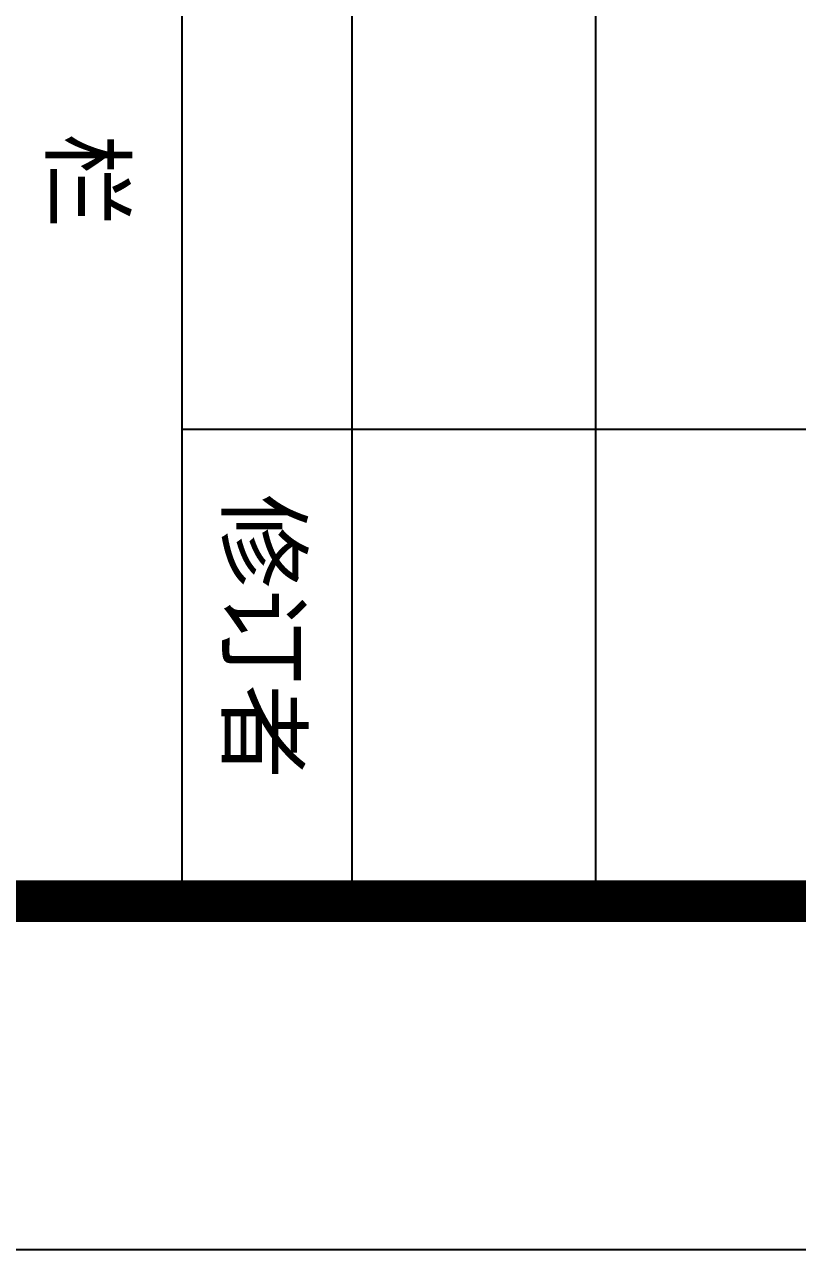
# Model space of a CAD drawing. Header units: millimetres. Extents: x 434053 to 1059003, y -2417481 to 936527.
# Drawn here: x 590556 to 591666, y -1807326 to -1805567 of the extents above; entities that cross this region are included whole.
import ezdxf

# ---------------------------------------------------------------- set-up
doc = ezdxf.new("R2010")
doc.units = ezdxf.units.MM
doc.header["$LTSCALE"] = 1000
doc.header["$MEASUREMENT"] = 0
for name, color, linetype in [('A-ANNO-TTLB', 7, 'Continuous'), ('TITEXT', 7, 'Continuous'), ('TITLIN', 7, 'Continuous'), ('图框层', 3, 'Continuous')]:
    doc.layers.add(name, color=color, linetype=linetype)
doc.styles.add('TITXV', font='', dxfattribs={"width": 0.8})
doc.styles.get('TITXV').set_extended_font_data('SimSun')

# ---------------------------------------------------------------- blocks, each defined once
blk = doc.blocks.new('asdfgafg21GZ_LABEL2')
at = {"layer": 'TITLIN'}
for p, q in [((-13.545, 297.507), (-13.545, 229.622)), ((-65, 241.507), (0, 241.507)), ((-65, 234.507), (0, 234.507)), ((-52.836, 229.622), (-0.47, 229.622))]:
    blk.add_line(p, q, dxfattribs=at)
at = {"layer": 'TITEXT', "style": 'TITXV'}
for s, p in [('修订者', (-11.693, 230.981)), ('修     订     栏', (-41.119, 225.917))]:
    blk.add_text(s, height=2, dxfattribs=at).set_placement(p)
blk = doc.blocks.new('asdfgafgA$C15443CC7')
at = {"layer": 'A-ANNO-TTLB'}
blk.add_lwpolyline([(52200, 0), (209850, 0), (209850, 89100), (52200, 89100)], close=True, dxfattribs=at)
at = {"layer": 'A-ANNO-TTLB', "const_width": 180}
blk.add_lwpolyline([(55950, 1500), (208350, 1500), (208350, 87600), (55950, 87600)], close=True, dxfattribs=at)
at = {"layer": '图框层', "xscale": 150.0000000300889, "yscale": 150.0000000300889, "zscale": 150.0000000300889}
blk.add_blockref('asdfgafg21GZ_LABEL2', (208350, 1500), dxfattribs=at)
blk = doc.blocks.new('asdfadfsdhg')
at = {"xscale": 0.3333333333333333, "yscale": 0.3333333333333333, "zscale": 0.3333333333333333, "rotation": 270}
blk.add_blockref('asdfgafgA$C15443CC7', (0, 69950), dxfattribs=at)

msp = doc.modelspace()

# ---------------------------------------------------------------- block references
msp.add_blockref('asdfadfsdhg', (578800.9, -1807326.3))

doc.saveas('drawing.dxf')
